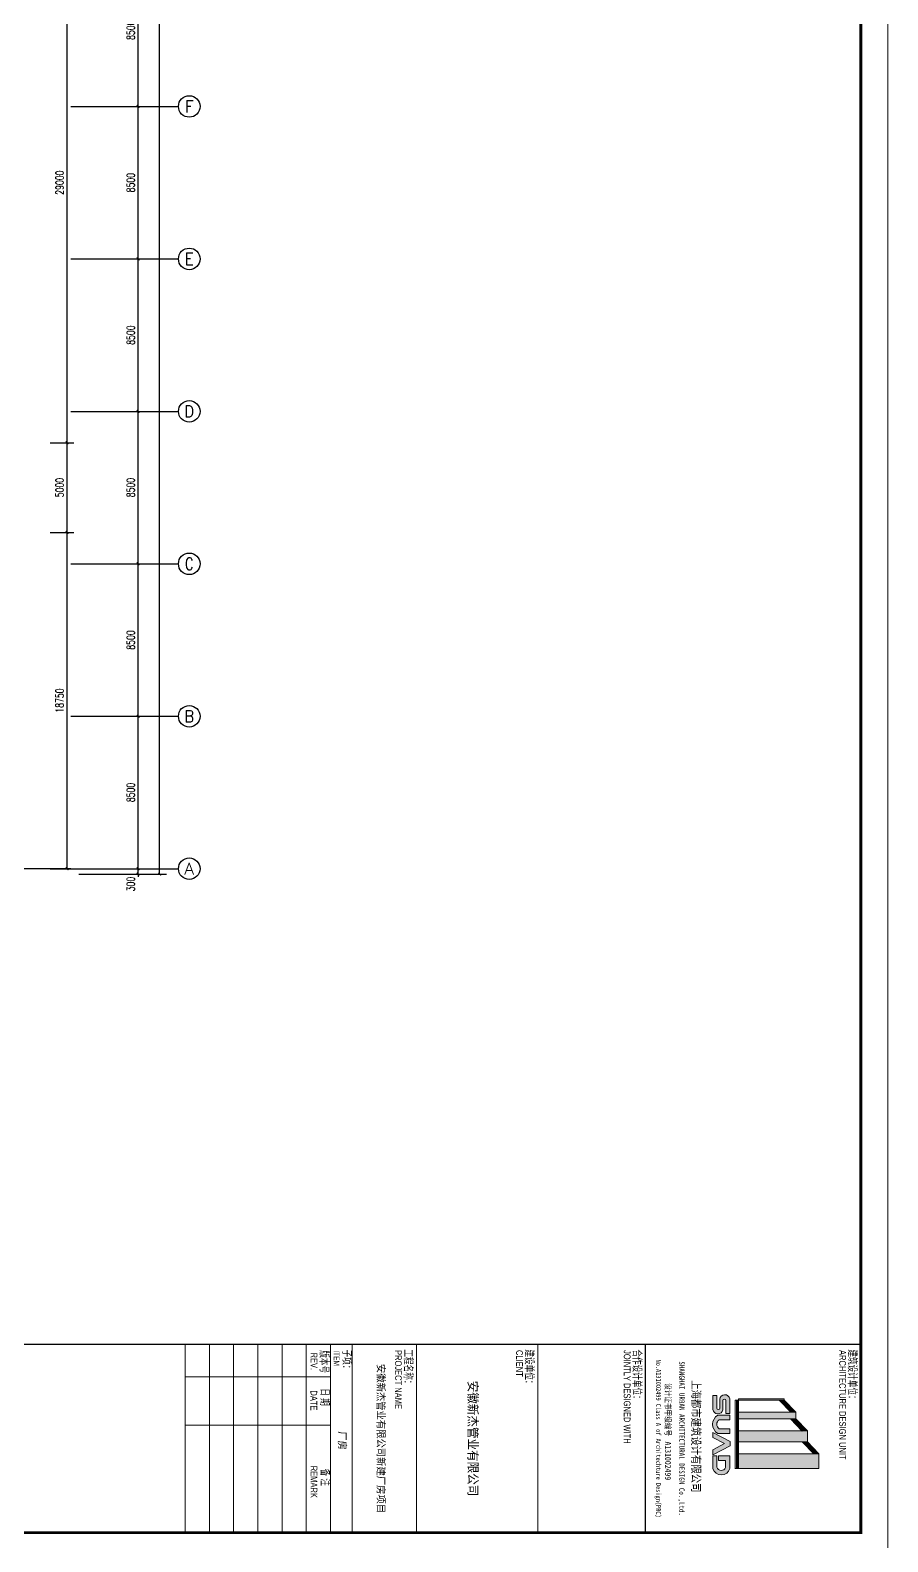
# Model space of a CAD drawing. Extents: x -275060 to -14507, y -783073 to -270523.
# Drawn here: x -114487 to -66707, y -626224 to -541948 of the extents above; entities that cross this region are included whole.
import ezdxf
from ezdxf.enums import TextEntityAlignment as Align

# ---------------------------------------------------------------- set-up
doc = ezdxf.new("R2010")
doc.units = 0
doc.header["$LTSCALE"] = 1000
doc.header["$MEASUREMENT"] = 0
doc.linetypes.add('DOTE', pattern=[2.4200000000000004, 2, -0.2, 0.02, -0.2])
doc.layers.get('Defpoints').update_dxf_attribs({"color": 252})
for name, color, linetype in [('AXIS', 3, 'Continuous'), ('AXIS_TEXT', 7, 'Continuous'), ('DOTE', 1, 'Continuous'), ('PUB_DIM', 3, 'Continuous')]:
    doc.layers.add(name, color=color, linetype=linetype)
doc.layers.add('TK', color=252, linetype='Continuous', lineweight=13)
doc.styles.add('_TCH_AXIS', font='COMPLEX', dxfattribs={"bigfont": 'GBCBIG'})
doc.styles.add('_TCH_DIM_T3', font='SIMPLEX', dxfattribs={"width": 0.7058823529411765, "bigfont": 'GBCBIG'})
doc.styles.add('COMPLEX', font='COMPLEX')
doc.styles.add('T&D', font='haiwenrs.shx', dxfattribs={"width": 0.7, "bigfont": 'hztxt.shx'})
doc.styles.add('TITLE', font='simhei.ttf', dxfattribs={"width": 0.8})
doc.dimstyles.new('_TCH_ARCH&&150', dxfattribs={"dimtxt": 446.25, "dimasz": 150, "dimexe": 375, "dimexo": 450, "dimgap": 189.375, "dimtad": 1, "dimdec": 0, "dimzin": 0, "dimdsep": 46, "dimtxsty": '_TCH_DIM_T3', "dimblk": 'ARCHTICK', "dimcen": 0.09, "dimclrt": 7, "dimazin": 2, "dimtfac": 1, "dimtdec": 0, "dimtix": 1, "dimtmove": 2, "dimatfit": 3, "dimfxl": 0, "dimtolj": 1, "dimtzin": 0, "dimarcsym": 0})

# ---------------------------------------------------------------- blocks, each defined once
blk = doc.blocks.new('TK-A0')
at = {"layer": 'TK'}
h = blk.add_hatch(color=256, dxfattribs=at)
edge = h.paths.add_edge_path()
edge.add_arc((1154.146755657937, 779.1924743879104), 3.32045557777653, 288.7014113640251, 432.3606518510305)
edge.add_line((1155.152934808804, 782.356811405414), (1150.437148290964, 782.356811405414))
edge.add_line((1150.437148290964, 782.356811405414), (1150.437148290964, 778.1699634066533))
edge.add_line((1150.437148290964, 778.1699634066533), (1152.074026242055, 778.1699634066533))
edge.add_line((1152.074026242055, 778.1699634066533), (1152.074026242055, 780.7794412946987))
edge.add_line((1152.074026242055, 780.7794412946987), (1154.743725869286, 780.7794412946987))
edge.add_arc((1154.144571136729, 779.1864479558968), 1.701944232639127, -72.16722840810769, 69.38777632303339, ccw=False)
edge.add_line((1154.665774277209, 777.5662746758533), (1150.456620366604, 777.5662746758533))
edge.add_line((1150.456620366604, 777.5662746758533), (1150.456620366604, 776.0473309625459))
edge.add_line((1150.456620366604, 776.0473309625459), (1155.211414325245, 776.0473309625459))
edge = h.paths.add_edge_path()
edge.add_arc((1138.673736182081, 779.8623456887203), 3.924004440335319, 210.1327751881304, 329.8672248118695)
edge.add_line((1142.067467917589, 777.8924736737955), (1142.067467917589, 782.3508309002925))
edge.add_line((1142.067467917589, 782.3508309002925), (1140.389430682019, 782.3508309002925))
edge.add_line((1140.389430682019, 782.3508309002925), (1140.389430682019, 778.3717602917046))
edge.add_arc((1138.673736182081, 779.5977993973252), 2.10873884244299, 215.5496840955361, 324.4503159044639, ccw=False)
edge.add_line((1136.958041682144, 778.3717602917046), (1136.958041682144, 782.3508309002925))
edge.add_line((1136.958041682144, 782.3508309002925), (1135.280004446575, 782.3508309002925))
edge.add_line((1135.280004446575, 782.3508309002925), (1135.280004446575, 777.8924736737955))
edge = h.paths.add_edge_path()
edge.add_arc((1129.528960183166, 780.455636774173), 1.863793725080171, 99.47712958257928, 264.9305597506611)
edge.add_line((1129.364269726942, 778.5991335818038), (1132.691885010566, 778.5991335818038))
edge.add_arc((1132.691789201844, 778.0591148868477), 0.5400187034551565, -89.98983473079062, 89.9898347307905, ccw=False)
edge.add_line((1132.691885010566, 777.5190961918917), (1127.97065559401, 777.5190961918917))
edge.add_line((1127.97065559401, 777.5190961918917), (1127.97065559401, 776.0695795825526))
edge.add_line((1127.97065559401, 776.0695795825526), (1133.118498568072, 776.0695795825526))
edge.add_arc((1132.953808111826, 777.92608277492), 1.863793725080171, 275.0694402493389, 440.5228704174207)
edge.add_line((1133.260689022903, 779.7644383324945), (1129.833793578938, 779.7644383324945))
edge.add_arc((1129.833889387661, 780.3044570274506), 0.5400187034551565, 90.01016526920938, 269.9898347307905, ccw=False)
edge.add_line((1129.833793578938, 780.8444757224066), (1134.62586506483, 780.8444757224066))
edge.add_line((1134.62586506483, 780.8444757224066), (1134.62586506483, 782.2939923317446))
edge.add_line((1134.62586506483, 782.2939923317446), (1129.222079272073, 782.2939923317446))
h.paths.add_polyline_path([(1145.020788980241, 782.4197730984405), (1146.727707333419, 782.4197730984405), (1150.080554039034, 775.9977945051814), (1148.119570456257, 775.9977945051814), (1145.87424815683, 780.3862111980195), (1143.628925857402, 775.9977945051814), (1141.667942274626, 775.9977945051814)])
for p, q in [((1189, 841), (5.14963979041462e-14, 840.9999999999999)), ((1179, 831), (25.00000000000005, 830.9999999999999)), ((1109, 831), (1109, 10.00000000000011)), ((1179, 10.00000000000011), (1179, 831)), ((1109, 751.0000000000001), (1179, 751.0000000000001)), ((1109, 711.0000000000001), (1179, 711.0000000000001)), ((1109, 666.0000000000001), (1179, 666.0000000000001)), ((1109, 642.0000000000001), (1179, 642.0000000000001)), ((1109, 634.0000000000001), (1179, 634.0000000000001)), ((1109, 634.0000000000001), (1179, 634.0000000000001)), ((1109, 634.0000000000001), (1179, 634.0000000000001)), ((1109, 634.0000000000001), (1179, 634.0000000000001)), ((1109, 634.0000000000001), (1179, 634.0000000000001)), ((1121, 634.0000000000001), (1121, 580.0000000000001)), ((1139, 634.0000000000001), (1139, 580.0000000000001)), ((1109, 625.0000000000001), (1179, 625.0000000000001)), ((1109, 616.0000000000001), (1179, 616.0000000000001)), ((1109, 607.0000000000001), (1179, 607.0000000000001)), ((1109, 598.0000000000001), (1179, 598.0000000000001)), ((1109, 589.0000000000001), (1179, 589.0000000000001)), ((1109, 580.0000000000001), (1179, 580.0000000000001))]:
    blk.add_line(p, q, dxfattribs=at)
at = {"layer": 'TK', "color": 7}
for p, q in [((1145.157408515681, 811.1514531561669), (1149.654513675589, 815.437440792665)), ((1145.157408515681, 810.8751697189251), (1149.654513675589, 815.1611573554233)), ((1145.157408515681, 810.598886281681), (1149.654513675589, 814.8848739181791)), ((1155.158445864823, 815.437440792665), (1149.654513675589, 815.437440792665)), ((1149.654513675589, 815.437440792665), (1149.654513675589, 785.5764909301286)), ((1155.158445864823, 785.5474954772282), (1155.158445864823, 815.4387035636656)), ((1136.663148659468, 806.86663922316), (1141.159022302032, 811.1514531561669)), ((1136.663148659468, 806.5903557859181), (1141.159022302032, 810.8751697189251)), ((1136.663148659468, 806.3140723486763), (1141.159022302032, 810.598886281681)), ((1136.663148659468, 806.0377889114322), (1141.159022302032, 810.3226028444392)), ((1136.663148659468, 805.7615054741881), (1141.159022302032, 810.046319407195)), ((1136.663148659468, 805.4852220369439), (1141.159022302032, 809.7700359699533)), ((1136.663148659468, 805.2089385997022), (1141.167243231423, 809.501587528885)), ((1136.663148659468, 804.9326551624604), (1141.167243231423, 809.225304091641)), ((1141.159022302032, 811.1514531561669), (1141.159022302032, 785.5764909301286)), ((1141.159022302032, 811.1514531561669), (1145.157408515681, 811.1514531561669)), ((1145.157408515681, 810.3226028444392), (1149.661503087655, 814.6152517736198)), ((1145.157408515681, 810.046319407195), (1149.654513675589, 814.3323070436932)), ((1145.157408515681, 809.7700359699533), (1149.654513675589, 814.0560236064514)), ((1145.157408515681, 809.4937525327091), (1149.661503087655, 813.7864014618897)), ((1145.157408515681, 809.2174690954649), (1149.661503087655, 813.5101180246479)), ((1145.157408515681, 785.5474954772282), (1145.157408515681, 811.1514531561645)), ((1129.656702158283, 802.573990293977), (1134.160796730276, 806.8666392231576)), ((1129.656702158283, 802.2977068567329), (1134.160796730276, 806.5903557859158)), ((1129.656702158283, 802.0214234194888), (1134.160796730276, 806.314072348674)), ((1129.656702158283, 801.745139982247), (1134.160796730276, 806.0377889114299)), ((1129.656702158283, 801.4688565450051), (1134.160796730276, 805.7615054741857)), ((1129.656702158283, 801.1925731077633), (1134.160796730276, 805.4852220369439)), ((1129.664447788671, 800.9236716806918), (1134.168542360645, 805.2163206098724)), ((1129.664447788671, 800.64738824345), (1134.168542360645, 804.9400371726306)), ((1136.663148659468, 806.86663922316), (1134.160796730276, 806.8666392231576)), ((1134.160796730276, 806.86663922316), (1134.160796730276, 785.5764909301286)), ((1136.663148659468, 785.5764909301286), (1136.663148659468, 806.86663922316)), ((1129.656702158283, 802.573990293977), (1129.156702158283, 802.573990293977)), ((1129.156702158283, 802.573990293977), (1129.156702158283, 785.5764909301286)), ((1129.656702158283, 802.573990293977), (1129.656702158283, 785.5764909301286)), ((1129.156702158283, 785.5764909301286), (1129.752519463208, 785.5764909301286)), ((1129.656702158283, 785.5764909301286), (1129.656702158283, 784.3764909301285)), ((1129.656702158283, 785.3764909301285), (1155.158445864823, 785.3764909301285)), ((1129.656702158283, 785.3764909301285), (1155.158445864823, 785.3764909301285)), ((1129.656702158283, 785.1764909301286), (1155.158445864823, 785.1764909301286)), ((1129.656702158283, 784.9764909301285), (1155.158445864823, 784.9764909301285)), ((1129.656702158283, 784.7764909301285), (1155.158445864823, 784.7764909301285)), ((1129.656702158283, 784.3764909301285), (1155.158445864823, 784.3764909301285)), ((1129.752519463208, 785.5764909301286), (1155.158445864823, 785.5764909301286)), ((1134.080796730276, 785.5764909301286), (1136.693148659468, 785.5764909301286)), ((1141.17902230205, 785.5764909301286), (1145.177408515681, 785.5764909301286)), ((1149.624513675589, 785.5764909301286), (1155.158445864823, 785.5764909301286)), ((1155.158445864823, 784.1764909301286), (1155.158445864823, 785.4764909301285))]:
    blk.add_line(p, q, dxfattribs=at)
at = {"layer": 'TK', "const_width": 1}
blk.add_lwpolyline([(25.00000000000005, 830.9999999999999), (1179, 831), (1179, 10.00000000000011), (25, 10)], close=True, dxfattribs=at)
at = {"layer": 'TK', "const_width": 0.5}
for points in [[(1109, 10.00000000000011), (1109, 831)], [(1109, 751.0000000000001), (1179, 751.0000000000001)]]:
    blk.add_lwpolyline(points, dxfattribs=at)
at = {"layer": 'TK', "color": 7}
for points in [[(1129.222079272073, 782.2939923317446), (1134.62586506483, 782.2939923317446), (1134.62586506483, 780.8444757224066), (1129.833793578938, 780.8444757224066)], [(1135.280004446575, 782.3508309002925), (1136.958041682144, 782.3508309002925), (1136.958041682144, 778.3717602917046)], [(1135.280004446575, 782.3508309002925), (1135.280004446575, 777.8924736737955)], [(1142.067467917589, 782.3508309002925), (1140.389430682019, 782.3508309002925), (1140.389430682019, 778.3717602917046)], [(1145.020788980241, 782.4197730984405), (1141.667942274626, 775.9977945051814), (1143.628925857402, 775.9977945051814), (1145.87424815683, 780.3862111980195)], [(1142.067467917589, 782.3508309002925), (1142.067467917589, 777.8924736737955)], [(1145.020788980241, 782.4197730984405), (1146.727707333419, 782.4197730984405), (1150.080554039034, 775.9977945051814), (1148.119570456257, 775.9977945051814), (1145.87424815683, 780.3862111980195)], [(1150.437148290964, 778.1699634066533), (1150.437148290964, 782.356811405414), (1155.152934808804, 782.356811405414)], [(1132.691885010566, 777.5190961918917), (1127.97065559401, 777.5190961918917), (1127.97065559401, 776.0695795825526), (1133.118498568072, 776.0695795825526)], [(1132.691885010566, 778.5991335818038), (1129.364269726942, 778.5991335818038)], [(1129.833793578938, 779.7644383324945), (1133.260689022903, 779.7644383324945)], [(1150.437148290964, 778.1699634066533), (1152.074026242055, 778.1699634066533), (1152.074026242055, 780.7794412946987), (1154.743725869286, 780.7794412946987)], [(1150.456620366604, 777.5662746758533), (1154.665774277209, 777.5662746758533)], [(1150.456620366604, 777.5662746758533), (1150.456620366604, 776.0473309625459), (1155.211414325245, 776.0473309625459)]]:
    blk.add_lwpolyline(points, dxfattribs=at)
for centre, radius, start, end in [((1129.528960183166, 780.455636774173), 1.863793725080171, 99.47712958257927, 264.9305597506611), ((1154.146755657937, 779.1924743879104), 3.32045557777653, 288.7014113640251, 72.36065185103055), ((1129.833889387661, 780.3044570274506), 0.5400187034551565, 90.01016526920947, 269.9898347307905), ((1132.691789201844, 778.0591148868477), 0.5400187034551565, 270.0101652692095, 89.98983473079049), ((1132.953808111826, 777.92608277492), 1.863793725080171, 275.0694402493389, 80.52287041742068), ((1138.673736182081, 779.8623456887203), 3.924004440335319, 210.1327751881304, 329.8672248118695), ((1138.673736182081, 779.5977993973252), 2.10873884244299, 215.5496840955361, 324.4503159044639), ((1154.144571136729, 779.1864479558968), 1.701944232639127, 287.8327715918923, 69.38777632303336)]:
    blk.add_arc(centre, radius, start, end, dxfattribs=at)
for points in [[(1145.157408515681, 811.1514531561669), (1145.158957641777, 810.876646120961), (1149.661503087655, 815.4441020853498), (1149.661503087655, 815.1678186481056)], [(1145.157408515681, 810.5988862816832), (1145.158957641777, 810.3240792464774), (1149.661503087655, 814.8915352108662), (1149.661503087655, 814.615251773622)], [(1149.654513675589, 785.5764909301286), (1155.158445864823, 785.5764909301286), (1149.654513675589, 815.437440792665), (1155.158445864823, 815.437440792665)], [(1136.663148659468, 806.86663922316), (1136.664697785527, 806.5918321879517), (1141.167243231423, 811.1592881523428), (1141.167243231423, 810.8830047150987)], [(1136.663148659468, 806.3140723486763), (1136.664697785527, 806.0392653134704), (1141.167243231423, 810.6067212778593), (1141.167243231423, 810.3304378406174)], [(1136.663148659468, 805.7615054741881), (1136.664697785527, 805.4866984389845), (1141.167243231423, 810.054154403371), (1141.167243231423, 809.7778709661292)], [(1136.669345163759, 805.2148442078411), (1136.670894289818, 804.9400371726352), (1141.173439735752, 809.5074931370241), (1141.173439735752, 809.2312096997822)], [(1141.159022302032, 785.5764909301286), (1145.157408515681, 785.5764909301286), (1141.159022302032, 811.1514531561669), (1145.157408515681, 811.1514531561645)], [(1145.157408515681, 810.046319407195), (1145.158957641777, 809.7715123719892), (1149.661503087655, 814.3389683363803), (1149.661503087655, 814.0626848991361)], [(1145.163605019972, 809.4996581408504), (1145.165154146068, 809.2248511056422), (1149.667699591964, 813.792307070031), (1149.667699591964, 813.5160236327891)], [(1129.656702158283, 802.573990293977), (1129.658251284361, 802.2991832587711), (1134.160796730276, 806.8666392231576), (1134.160796730276, 806.5903557859158)], [(1129.659800410457, 802.0243762235606), (1129.661349536516, 801.7495691883547), (1134.163894982412, 806.3170251527434), (1134.163894982412, 806.0407417155017)], [(1129.662898662612, 801.4747621531442), (1129.664447788671, 801.1999551179383), (1134.166993234586, 805.767411082327), (1134.166993234586, 805.4911276450853)], [(1129.67064429298, 800.9295772888331), (1129.672193419058, 800.654770253625), (1134.174738864936, 805.2222262180161), (1134.174738864973, 804.9459427807719)], [(1134.160796730276, 785.5764909301286), (1136.663148659468, 785.5764909301286), (1134.160796730276, 806.8666392231576), (1136.663148659468, 806.86663922316)], [(1129.156702158283, 785.5764909301286), (1129.752519463208, 785.5764909301286), (1129.156702158283, 802.573990293977), (1129.656702158283, 802.573990293977)], [(1129.656702158283, 785.3764909301285), (1129.656702158283, 785.5764909301286), (1155.158445864823, 785.3764909301285), (1155.158445864823, 785.5764909301286)], [(1129.656702158283, 784.9764909301285), (1129.656702158283, 785.1764909301286), (1155.158445864823, 784.9764909301285), (1155.158445864823, 785.1764909301286)], [(1129.656702158283, 784.5764909301286), (1129.656702158283, 784.7764909301285), (1155.158445864823, 784.5764909301286), (1155.158445864823, 784.7764909301285)], [(1129.656702158283, 784.1764909301286), (1129.656702158283, 784.3764909301285), (1155.158445864823, 784.1764909301286), (1155.158445864823, 784.3764909301285)]]:
    blk.add_solid(points, dxfattribs=at)
at = {"layer": 'TK', "style": 'T&D', "width": 0.7}
for s, height, p in [('建筑设计单位：', 3, (1110.820864595012, 826.1841292128393)), ('ARCHITECTURE DESIGN UNIT', 2.5, (1111.0685751571, 822.9591104215832)), ('合作设计单位：', 3, (1110.820864595012, 746.1841292128398)), ('JOINTLY DESIGNED WITH', 2.5, (1111.0685751571, 742.9591104215838)), ('建设单位：', 3, (1110.820864595012, 706.1841292128396)), ('CLIENT', 2.5, (1111.0685751571, 702.9591104215834)), ('工程名称：', 3, (1110.820864595012, 661.1841292128396)), ('PROJECT NAME', 2.5, (1111.0685751571, 657.9591104215834)), ('子项：', 3, (1110.894753630983, 638.3821548605735)), ('ITEM', 2.1, (1111.143606203441, 635.2344526685007)), ('版本号', 3, (1111.145742382964, 629.9541269419785)), ('日 期', 3, (1125.331057525603, 630.179663387977)), ('备 注', 3, (1155.139179661216, 630.3128813016997)), ('REV.', 2.5, (1112.007335555721, 626.6639057611186)), ('DATE', 2.5, (1126.089139789864, 626.5709145095735)), ('REMARK', 2.5, (1154.080294090731, 626.607719078099))]:
    blk.add_text(s, height=height, dxfattribs=at).set_placement(p)
at = {"layer": 'TK', "color": 7, "style": 'TITLE', "width": 0.8}
for s, height, p in [('上海都市建筑设计有限公司 ', 3.1, (1144, 768.2486593937116)), ('SHANGHAI URBAN ARCHITECTURAL DESIGN Co.,Ltd.', 2, (1144, 763.5272913471371)), ('No.A131002499 Class A of Architechture Design(PRC)', 1.8, (1144, 754.9664609626861))]:
    blk.add_text(s, height=height, dxfattribs=at).set_placement(p, align=Align.CENTER)
for s, p in [('设计证书甲级编号', (1123.359026639052, 758.2898696273234)), ('A131002499', (1145.075221710198, 758.286525530102))]:
    blk.add_text(s, height=2.2, dxfattribs=at).set_placement(p)
blk = doc.blocks.new('_ArchTick')
at = {"color": 0, "linetype": 'ByBlock', "const_width": 0.4}
blk.add_lwpolyline([(-0.5, -0.5), (0.5, 0.5)], dxfattribs=at)
blk = doc.blocks.new('*D105')
at = {"layer": 'Defpoints', "color": 0, "transparency": 16777216}
for p in [(-113826.1236129295, -535947.6180930065), (-112436.5, -535947.6180930065), (-113826.1236129295, -564947.6180930065)]:
    blk.add_point(p, dxfattribs=at)
at = {"layer": 'PUB_DIM', "color": 0, "lineweight": -2, "transparency": 16777216}
for p, q in [((-113376.1236129295, -535947.6180930065), (-112061.5, -535947.6180930065)), ((-112436.5, -564947.6180930065), (-112436.5, -535947.6180930065)), ((-113376.1236129295, -564947.6180930065), (-112061.5, -564947.6180930065))]:
    blk.add_line(p, q, dxfattribs=at)
at = {"layer": 'PUB_DIM', "color": 0, "lineweight": -2, "transparency": 16777216, "xscale": 150, "yscale": 150, "zscale": 150}
for p, rotation in [((-112436.5, -535947.6180930065), 90), ((-112436.5, -564947.6180930065), 270)]:
    blk.add_blockref('_ArchTick', p, dxfattribs=dict(at, rotation=rotation))
at = {"layer": 'PUB_DIM', "color": 7, "transparency": 16777216, "insert": (-112848.9999999999, -550447.6180930065), "char_height": 446.25, "attachment_point": 5, "rotation": 90, "style": '_TCH_DIM_T3'}
blk.add_mtext('\\A1;29000', dxfattribs=at)
blk = doc.blocks.new('*D106')
at = {"layer": 'Defpoints', "color": 0, "transparency": 16777216}
for p in [(-113826.1236129295, -564947.6180930065), (-112436.5, -564947.6180930065), (-113826.1236129295, -569947.6180930065)]:
    blk.add_point(p, dxfattribs=at)
at = {"layer": 'PUB_DIM', "color": 0, "lineweight": -2, "transparency": 16777216}
for p, q in [((-113376.1236129295, -564947.6180930065), (-112061.5, -564947.6180930065)), ((-112436.5, -569947.6180930065), (-112436.5, -564947.6180930065)), ((-113376.1236129295, -569947.6180930065), (-112061.5, -569947.6180930065))]:
    blk.add_line(p, q, dxfattribs=at)
at = {"layer": 'PUB_DIM', "color": 0, "lineweight": -2, "transparency": 16777216, "xscale": 150, "yscale": 150, "zscale": 150}
for p, rotation in [((-112436.5, -564947.6180930065), 90), ((-112436.5, -569947.6180930065), 270)]:
    blk.add_blockref('_ArchTick', p, dxfattribs=dict(at, rotation=rotation))
at = {"layer": 'PUB_DIM', "color": 7, "transparency": 16777216, "insert": (-112848.9999999999, -567447.6180930065), "char_height": 446.25, "attachment_point": 5, "rotation": 90, "style": '_TCH_DIM_T3'}
blk.add_mtext('\\A1;5000', dxfattribs=at)
blk = doc.blocks.new('*D107')
at = {"layer": 'Defpoints', "color": 0, "transparency": 16777216}
for p in [(-113826.1236129295, -569947.6180930065), (-112436.5, -569947.6180930065), (-113826.1236129295, -588697.6180745484)]:
    blk.add_point(p, dxfattribs=at)
at = {"layer": 'PUB_DIM', "color": 0, "lineweight": -2, "transparency": 16777216}
for p, q in [((-113376.1236129295, -569947.6180930065), (-112061.5, -569947.6180930065)), ((-112436.5, -588697.6180745484), (-112436.5, -569947.6180930065)), ((-113376.1236129295, -588697.6180745484), (-112061.5, -588697.6180745484))]:
    blk.add_line(p, q, dxfattribs=at)
at = {"layer": 'PUB_DIM', "color": 0, "lineweight": -2, "transparency": 16777216, "xscale": 150, "yscale": 150, "zscale": 150}
for p, rotation in [((-112436.5, -569947.6180930065), 90), ((-112436.5, -588697.6180745484), 270)]:
    blk.add_blockref('_ArchTick', p, dxfattribs=dict(at, rotation=rotation))
at = {"layer": 'PUB_DIM', "color": 7, "transparency": 16777216, "insert": (-112848.9999999999, -579322.6180837775), "char_height": 446.25, "attachment_point": 5, "rotation": 90, "style": '_TCH_DIM_T3'}
blk.add_mtext('\\A1;18750', dxfattribs=at)
blk = doc.blocks.new('*D336')
at = {"layer": 'AXIS', "color": 0, "lineweight": -2, "transparency": 16777216}
for p, q in [((-111777.623719965, -588697.6180741411), (-108102.623719944, -588697.6180741411)), ((-111777.623719923, -588997.6180801787), (-108102.623719944, -588997.6180801787)), ((-108477.623719944, -588697.6180741411), (-108477.623719944, -588547.6180741411)), ((-108477.623719944, -588997.6180801787), (-108477.623719944, -588697.6180741411)), ((-108477.623719944, -588997.6180801787), (-108477.623719944, -589147.6180801787))]:
    blk.add_line(p, q, dxfattribs=at)
at = {"layer": 'Defpoints', "color": 0, "transparency": 16777216}
for p in [(-112227.623719965, -588697.6180741411), (-112227.623719923, -588997.6180801787), (-108477.623719944, -588697.6180741411)]:
    blk.add_point(p, dxfattribs=at)
at = {"layer": 'AXIS', "color": 0, "lineweight": -2, "transparency": 16777216, "xscale": 150, "yscale": 150, "zscale": 150}
for p, rotation in [((-108477.623719944, -588697.6180741411), 270), ((-108477.623719944, -588997.6180801787), 90)]:
    blk.add_blockref('_ArchTick', p, dxfattribs=dict(at, rotation=rotation))
at = {"layer": 'AXIS', "color": 7, "transparency": 16777216, "insert": (-108890.1237198451, -589552.6180797105), "char_height": 446.25, "attachment_point": 5, "rotation": 90, "style": '_TCH_DIM_T3'}
blk.add_mtext('\\A1;300', dxfattribs=at)
blk = doc.blocks.new('*D337')
at = {"layer": 'AXIS', "color": 0, "lineweight": -2, "transparency": 16777216}
for p, q in [((-111777.6237211574, -580197.6180741411), (-108102.6237205612, -580197.6180741411)), ((-108477.6237205612, -588697.6180741411), (-108477.6237205612, -580197.6180741411)), ((-111777.623719965, -588697.6180741411), (-108102.6237205612, -588697.6180741411))]:
    blk.add_line(p, q, dxfattribs=at)
at = {"layer": 'Defpoints', "color": 0, "transparency": 16777216}
for p in [(-112227.6237211574, -580197.6180741411), (-108477.6237205612, -580197.6180741411), (-112227.623719965, -588697.6180741411)]:
    blk.add_point(p, dxfattribs=at)
at = {"layer": 'AXIS', "color": 0, "lineweight": -2, "transparency": 16777216, "xscale": 150, "yscale": 150, "zscale": 150}
for p, rotation in [((-108477.6237205612, -580197.6180741411), 90), ((-108477.6237205612, -588697.6180741411), 270)]:
    blk.add_blockref('_ArchTick', p, dxfattribs=dict(at, rotation=rotation))
at = {"layer": 'AXIS', "color": 7, "transparency": 16777216, "insert": (-108890.1237205611, -584447.6180741411), "char_height": 446.25, "attachment_point": 5, "rotation": 90, "style": '_TCH_DIM_T3'}
blk.add_mtext('\\A1;8500', dxfattribs=at)
blk = doc.blocks.new('*D338')
at = {"layer": 'AXIS', "color": 0, "lineweight": -2, "transparency": 16777216}
for p, q in [((-111777.6237223498, -571697.6180741411), (-108102.6237217537, -571697.6180741411)), ((-108477.6237217537, -580197.6180741411), (-108477.6237217537, -571697.6180741411)), ((-111777.6237211574, -580197.6180741411), (-108102.6237217537, -580197.6180741411))]:
    blk.add_line(p, q, dxfattribs=at)
at = {"layer": 'Defpoints', "color": 0, "transparency": 16777216}
for p in [(-112227.6237223498, -571697.6180741411), (-108477.6237217537, -571697.6180741411), (-112227.6237211574, -580197.6180741411)]:
    blk.add_point(p, dxfattribs=at)
at = {"layer": 'AXIS', "color": 0, "lineweight": -2, "transparency": 16777216, "xscale": 150, "yscale": 150, "zscale": 150}
for p, rotation in [((-108477.6237217537, -571697.6180741411), 90), ((-108477.6237217537, -580197.6180741411), 270)]:
    blk.add_blockref('_ArchTick', p, dxfattribs=dict(at, rotation=rotation))
at = {"layer": 'AXIS', "color": 7, "transparency": 16777216, "insert": (-108890.1237217536, -575947.6180741411), "char_height": 446.25, "attachment_point": 5, "rotation": 90, "style": '_TCH_DIM_T3'}
blk.add_mtext('\\A1;8500', dxfattribs=at)
blk = doc.blocks.new('*D339')
at = {"layer": 'AXIS', "color": 0, "lineweight": -2, "transparency": 16777216}
for p, q in [((-111777.6237235422, -563197.6180741411), (-108102.623722946, -563197.6180741411)), ((-108477.623722946, -571697.6180741411), (-108477.623722946, -563197.6180741411)), ((-111777.6237223498, -571697.6180741411), (-108102.623722946, -571697.6180741411))]:
    blk.add_line(p, q, dxfattribs=at)
at = {"layer": 'Defpoints', "color": 0, "transparency": 16777216}
for p in [(-112227.6237235422, -563197.6180741411), (-108477.623722946, -563197.6180741411), (-112227.6237223498, -571697.6180741411)]:
    blk.add_point(p, dxfattribs=at)
at = {"layer": 'AXIS', "color": 0, "lineweight": -2, "transparency": 16777216, "xscale": 150, "yscale": 150, "zscale": 150}
for p, rotation in [((-108477.623722946, -563197.6180741411), 90), ((-108477.623722946, -571697.6180741411), 270)]:
    blk.add_blockref('_ArchTick', p, dxfattribs=dict(at, rotation=rotation))
at = {"layer": 'AXIS', "color": 7, "transparency": 16777216, "insert": (-108890.1237229459, -567447.6180741411), "char_height": 446.25, "attachment_point": 5, "rotation": 90, "style": '_TCH_DIM_T3'}
blk.add_mtext('\\A1;8500', dxfattribs=at)
blk = doc.blocks.new('*D340')
at = {"layer": 'AXIS', "color": 0, "lineweight": -2, "transparency": 16777216}
for p, q in [((-111777.6237247347, -554697.6180741411), (-108102.6237241384, -554697.6180741411)), ((-108477.6237241385, -563197.6180741411), (-108477.6237241384, -554697.6180741411)), ((-111777.6237235422, -563197.6180741411), (-108102.6237241385, -563197.6180741411))]:
    blk.add_line(p, q, dxfattribs=at)
at = {"layer": 'Defpoints', "color": 0, "transparency": 16777216}
for p in [(-112227.6237247347, -554697.6180741411), (-108477.6237241384, -554697.6180741411), (-112227.6237235422, -563197.6180741411)]:
    blk.add_point(p, dxfattribs=at)
at = {"layer": 'AXIS', "color": 0, "lineweight": -2, "transparency": 16777216, "xscale": 150, "yscale": 150, "zscale": 150}
for p, rotation in [((-108477.6237241384, -554697.6180741411), 90), ((-108477.6237241385, -563197.6180741411), 270)]:
    blk.add_blockref('_ArchTick', p, dxfattribs=dict(at, rotation=rotation))
at = {"layer": 'AXIS', "color": 7, "transparency": 16777216, "insert": (-108890.1237241383, -558947.6180741411), "char_height": 446.25, "attachment_point": 5, "rotation": 90, "style": '_TCH_DIM_T3'}
blk.add_mtext('\\A1;8500', dxfattribs=at)
blk = doc.blocks.new('*D341')
at = {"layer": 'AXIS', "color": 0, "lineweight": -2, "transparency": 16777216}
for p, q in [((-111777.6237259271, -546197.6180741411), (-108102.6237253309, -546197.6180741411)), ((-108477.6237253309, -554697.6180741411), (-108477.6237253309, -546197.6180741411)), ((-111777.6237247347, -554697.6180741411), (-108102.6237253309, -554697.6180741411))]:
    blk.add_line(p, q, dxfattribs=at)
at = {"layer": 'Defpoints', "color": 0, "transparency": 16777216}
for p in [(-112227.6237259271, -546197.6180741411), (-108477.6237253309, -546197.6180741411), (-112227.6237247347, -554697.6180741411)]:
    blk.add_point(p, dxfattribs=at)
at = {"layer": 'AXIS', "color": 0, "lineweight": -2, "transparency": 16777216, "xscale": 150, "yscale": 150, "zscale": 150}
for p, rotation in [((-108477.6237253309, -546197.6180741411), 90), ((-108477.6237253309, -554697.6180741411), 270)]:
    blk.add_blockref('_ArchTick', p, dxfattribs=dict(at, rotation=rotation))
at = {"layer": 'AXIS', "color": 7, "transparency": 16777216, "insert": (-108890.1237253308, -550447.6180741411), "char_height": 446.25, "attachment_point": 5, "rotation": 90, "style": '_TCH_DIM_T3'}
blk.add_mtext('\\A1;8500', dxfattribs=at)
blk = doc.blocks.new('*D342')
at = {"layer": 'AXIS', "color": 0, "lineweight": -2, "transparency": 16777216}
for p, q in [((-111777.6237271195, -537697.6180741411), (-108102.6237265232, -537697.6180741411)), ((-108477.6237265232, -546197.6180741411), (-108477.6237265232, -537697.6180741411)), ((-111777.6237259271, -546197.6180741411), (-108102.6237265232, -546197.6180741411))]:
    blk.add_line(p, q, dxfattribs=at)
at = {"layer": 'Defpoints', "color": 0, "transparency": 16777216}
for p in [(-112227.6237271195, -537697.6180741411), (-108477.6237265232, -537697.6180741411), (-112227.6237259271, -546197.6180741411)]:
    blk.add_point(p, dxfattribs=at)
at = {"layer": 'AXIS', "color": 0, "lineweight": -2, "transparency": 16777216, "xscale": 150, "yscale": 150, "zscale": 150}
for p, rotation in [((-108477.6237265232, -537697.6180741411), 90), ((-108477.6237265232, -546197.6180741411), 270)]:
    blk.add_blockref('_ArchTick', p, dxfattribs=dict(at, rotation=rotation))
at = {"layer": 'AXIS', "color": 7, "transparency": 16777216, "insert": (-108890.1237265232, -541947.6180741411), "char_height": 446.25, "attachment_point": 5, "rotation": 90, "style": '_TCH_DIM_T3'}
blk.add_mtext('\\A1;8500', dxfattribs=at)
blk = doc.blocks.new('*D351')
at = {"layer": 'AXIS', "color": 0, "lineweight": -2, "transparency": 16777216}
for p, q in [((-111777.6237355084, -477897.6180790345), (-106902.6237277156, -477897.6180790345)), ((-107277.6237277157, -588997.6180801789), (-107277.6237277156, -477897.6180790345)), ((-111777.623719923, -588997.6180801789), (-106902.6237277157, -588997.6180801789))]:
    blk.add_line(p, q, dxfattribs=at)
at = {"layer": 'Defpoints', "color": 0, "transparency": 16777216}
for p in [(-112227.6237355084, -477897.6180790345), (-107277.6237277156, -477897.6180790345), (-112227.623719923, -588997.6180801789)]:
    blk.add_point(p, dxfattribs=at)
at = {"layer": 'AXIS', "color": 0, "lineweight": -2, "transparency": 16777216, "xscale": 150, "yscale": 150, "zscale": 150}
for p, rotation in [((-107277.6237277156, -477897.6180790345), 90), ((-107277.6237277157, -588997.6180801789), 270)]:
    blk.add_blockref('_ArchTick', p, dxfattribs=dict(at, rotation=rotation))
at = {"layer": 'AXIS', "color": 7, "transparency": 16777216, "insert": (-107690.1237277156, -533447.6180796067), "char_height": 446.25, "attachment_point": 5, "rotation": 90, "style": '_TCH_DIM_T3'}
blk.add_mtext('\\A1;111100', dxfattribs=at)
blk = doc.blocks.new('_AXISO')
blk.add_circle((0, 0), 0.5)
at = {"layer": 'AXIS_TEXT', "style": 'COMPLEX', "width": 1.041666666666667}
blk.add_attdef('A', text='', height=0.56, dxfattribs=at).set_placement((-0.25, -0.28), (0.25, -0.28), align=Align.FIT)

msp = doc.modelspace()

# ---------------------------------------------------------------- linework, layer by layer
at = {"layer": 'AXIS'}
for p, q in [((-112227.6237259271, -546197.6180741412), (-106227.6237259271, -546197.6180731682)), ((-112227.6237247347, -554697.6180741412), (-106227.6237247347, -554697.6180731682)), ((-112227.6237235423, -563197.6180741412), (-106227.6237235423, -563197.6180731682)), ((-112227.6237223499, -571697.6180741412), (-106227.6237223499, -571697.6180731682)), ((-112227.6237211575, -580197.6180741412), (-106227.6237211575, -580197.6180731682)), ((-112227.6237199651, -588697.6180741412), (-106227.6237199651, -588697.6180731682))]:
    msp.add_line(p, q, dxfattribs=at)
at = {"layer": 'DOTE', "color": 1, "linetype": 'DOTE', "ltscale": 3}
msp.add_line((-112227.6237199651, -588697.6180741412), (-160227.623719965, -588697.6180819254), dxfattribs=at)

# ---------------------------------------------------------------- block references
at = {"layer": 'AXIS'}
ref = msp.add_blockref('_AXISO', (-105627.6237259271, -546197.6180730709), dxfattribs=dict(at, xscale=1200, yscale=1200, zscale=1200))
ref.add_attrib('A', 'F', dxfattribs={"layer": 'AXIS_TEXT', "height": 668.1626448272989, "style": '_TCH_AXIS'}).set_placement((-105882.1618763375, -546531.6993954845), (-105373.0855755167, -546531.6993954845), align=Align.FIT)
ref = msp.add_blockref('_AXISO', (-105627.6237247347, -554697.6180730709), dxfattribs=dict(at, xscale=1200, yscale=1200, zscale=1200))
ref.add_attrib('A', 'E', dxfattribs={"layer": 'AXIS_TEXT', "height": 668.1626448272989, "style": '_TCH_AXIS'}).set_placement((-105882.1618751451, -555031.6993954845), (-105373.0855743243, -555031.6993954845), align=Align.FIT)
ref = msp.add_blockref('_AXISO', (-105627.6237235423, -563197.6180730709), dxfattribs=dict(at, xscale=1200, yscale=1200, zscale=1200))
ref.add_attrib('A', 'D', dxfattribs={"layer": 'AXIS_TEXT', "height": 652.8856913942878, "style": '_TCH_AXIS'}).set_placement((-105891.8869795829, -563524.060918768), (-105363.3604675018, -563524.060918768), align=Align.FIT)
ref = msp.add_blockref('_AXISO', (-105627.6237223499, -571697.6180730709), dxfattribs=dict(at, xscale=1200, yscale=1200, zscale=1200))
ref.add_attrib('A', 'C', dxfattribs={"layer": 'AXIS_TEXT', "height": 683.5361158136574, "style": '_TCH_AXIS'}).set_placement((-105871.7437637119, -572039.3861309778), (-105383.5036809879, -572039.3861309778), align=Align.FIT)
ref = msp.add_blockref('_AXISO', (-105627.6237211575, -580197.6180730709), dxfattribs=dict(at, xscale=1200, yscale=1200, zscale=1200))
ref.add_attrib('A', 'B', dxfattribs={"layer": 'AXIS_TEXT', "height": 652.8856913942878, "style": '_TCH_AXIS'}).set_placement((-105891.8869771981, -580524.060918768), (-105363.360465117, -580524.060918768), align=Align.FIT)
ref = msp.add_blockref('_AXISO', (-105627.6237199651, -588697.6180730709), dxfattribs=dict(at, xscale=1200, yscale=1200, zscale=1200))
ref.add_attrib('A', 'A', dxfattribs={"layer": 'AXIS_TEXT', "height": 637.7755459868491, "style": '_TCH_AXIS'}).set_placement((-105900.9560968166, -589016.5058460643), (-105354.2913431136, -589016.5058460643), align=Align.FIT)
at = {"layer": 'TK', "xscale": 150, "yscale": 150, "zscale": 150, "rotation": 270}
msp.add_blockref('TK-A0', (-192857.1934848411, -448872.6977369169), dxfattribs=at)

# ---------------------------------------------------------------- texts
at = {"layer": 'TK', "color": 2, "style": 'TITLE', "width": 0.9}
for s, height, p in [('安徽新杰管业有限公司新建厂房项目', 412.5, (-95149.59760264901, -620468.0728352272)), ('安徽新杰管业有限公司', 525, (-90076.44341770781, -620468.0728352272))]:
    msp.add_text(s, height=height, rotation=270, dxfattribs=at).set_placement(p, align=Align.CENTER)
msp.add_text('厂房', height=412.5, rotation=270, dxfattribs=at).set_placement((-97306.67752450239, -620061.5326981705))

# ---------------------------------------------------------------- dimensions: what is measured, and where the dimension line sits
at = {"layer": 'AXIS'}
for p1, p2, distance, picture, middle in [((-112227.623719923, -588997.6180801789), (-112227.6237355084, -477897.6180790345), -4950.000007792798, '*D351', (-107690.1237277156, -533447.6180796067)), ((-112227.6237259271, -546197.6180741411), (-112227.6237271195, -537697.6180741411), -3750.000000596294, '*D342', (-108890.1237265232, -541947.6180741411)), ((-112227.6237247347, -554697.6180741411), (-112227.6237259271, -546197.6180741411), -3750.0000005962065, '*D341', (-108890.1237253308, -550447.6180741411)), ((-112227.6237235422, -563197.6180741411), (-112227.6237247347, -554697.6180741411), -3750.0000005963084, '*D340', (-108890.1237241383, -558947.6180741411)), ((-112227.6237223498, -571697.6180741411), (-112227.6237235422, -563197.6180741411), -3750.0000005962065, '*D339', (-108890.1237229459, -567447.6180741411)), ((-112227.6237211574, -580197.6180741411), (-112227.6237223498, -571697.6180741411), -3750.0000005961047, '*D338', (-108890.1237217536, -575947.6180741411)), ((-112227.623719965, -588697.6180741411), (-112227.6237211574, -580197.6180741411), -3750.0000005962065, '*D337', (-108890.1237205611, -584447.6180741411))]:
    dim = msp.add_aligned_dim(p1=p1, p2=p2, distance=distance, dimstyle='_TCH_ARCH&&150', dxfattribs=at)
    dim.commit()
    dim.dimension.update_dxf_attribs({"geometry": picture, "text_midpoint": middle})
dim = msp.add_linear_dim(base=(-108477.623719944, -588697.6180741411), p1=(-112227.623719923, -588997.6180801787), p2=(-112227.623719965, -588697.6180741411), angle=90.00000000802359, dimstyle='_TCH_ARCH&&150', dxfattribs=at)
dim.commit()
dim.dimension.update_dxf_attribs({"geometry": '*D336', "text_midpoint": (-108890.1237198451, -589552.6180797105), "dimtype": 129})
at = {"layer": 'PUB_DIM'}
for p1, p2, picture, middle in [((-113826.1236129295, -564947.6180930065), (-113826.1236129295, -535947.6180930065), '*D105', (-112848.9999999999, -550447.6180930065)), ((-113826.1236129295, -569947.6180930065), (-113826.1236129295, -564947.6180930065), '*D106', (-112848.9999999999, -567447.6180930065)), ((-113826.1236129295, -588697.6180745484), (-113826.1236129295, -569947.6180930065), '*D107', (-112848.9999999999, -579322.6180837775))]:
    dim = msp.add_aligned_dim(p1=p1, p2=p2, distance=-1389.6236129294994, dimstyle='_TCH_ARCH&&150', dxfattribs=at)
    dim.commit()
    dim.dimension.update_dxf_attribs({"geometry": picture, "text_midpoint": middle})

doc.saveas('drawing.dxf')
